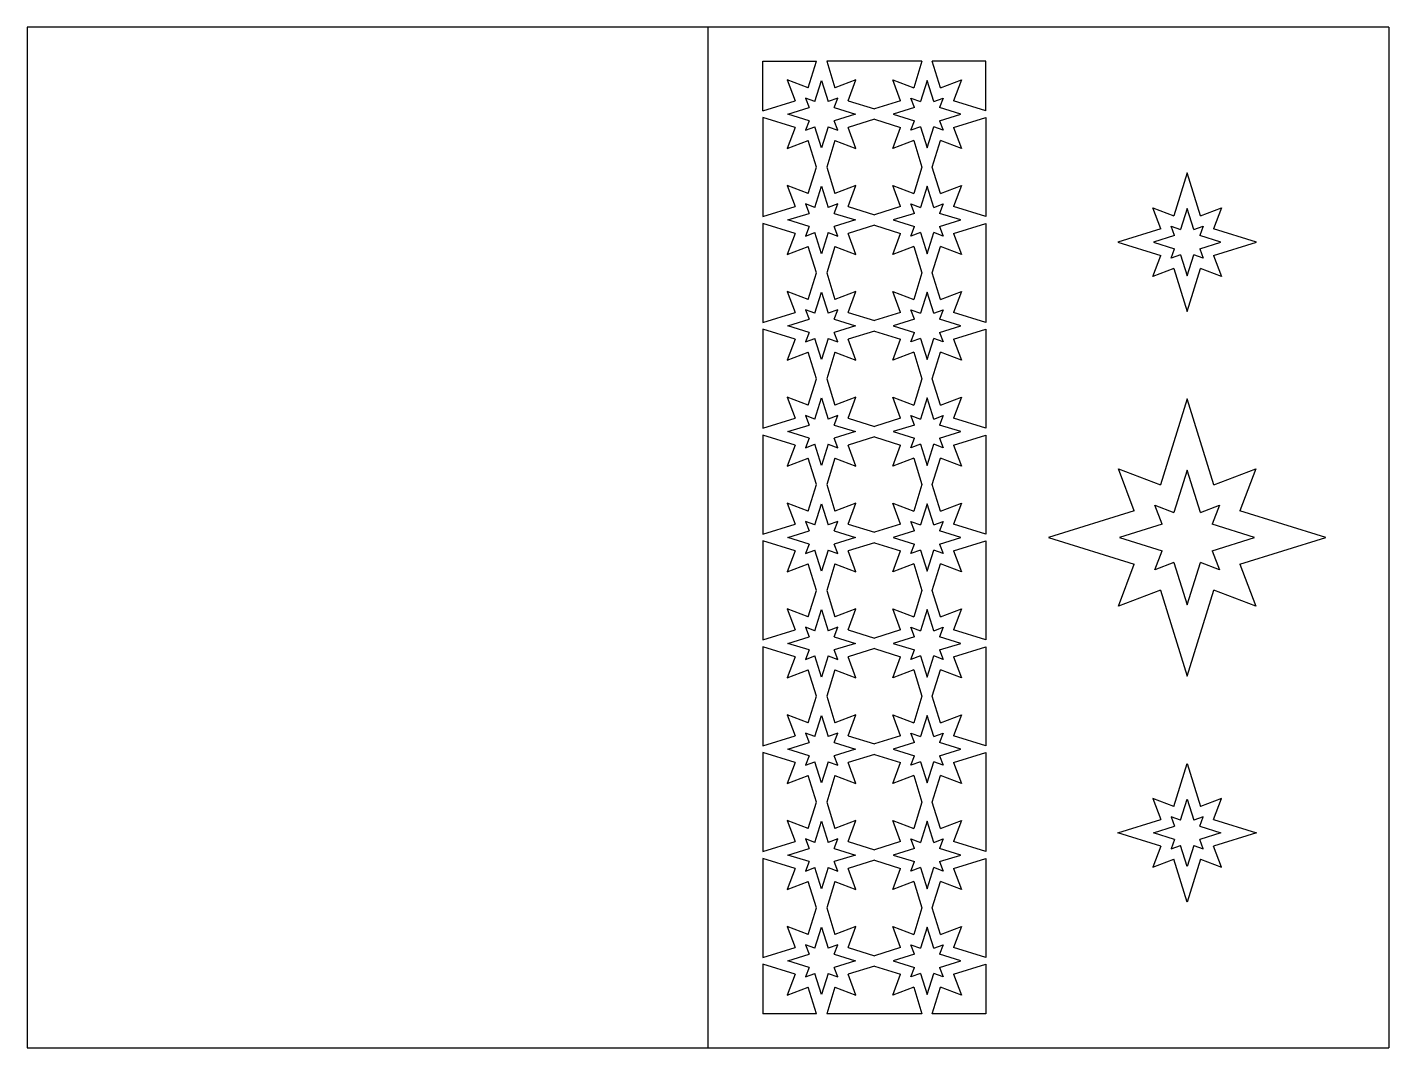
# Model space of a CAD drawing. Extents: x -618 to -172, y 225 to 720.
# Drawn here: x -617.6 to -417.6, y 394.5 to 544.5 of the extents above; entities that cross this region are included whole.
import ezdxf

# ---------------------------------------------------------------- set-up
doc = ezdxf.new("R2010")
doc.units = 0
doc.layers.get('0').update_dxf_attribs({"linetype": 'CONTINUOUS'})

msp = doc.modelspace()

# ---------------------------------------------------------------- linework, layer by layer
for p, q in [((-417.641776, 544.518995), (-617.641776, 544.518995)), ((-617.641776, 544.518995), (-617.641776, 394.518995)), ((-517.641776, 394.518995), (-517.641776, 544.518995)), ((-417.641776, 544.518995), (-417.641776, 394.518995)), ((-509.565471, 532.233016), (-509.565471, 539.518993)), ((-509.565471, 539.518993), (-501.705249, 539.518993)), ((-502.91871, 535.621798), (-501.70525, 539.518993)), ((-500.202355, 539.518993), (-498.988895, 535.621798)), ((-486.212463, 539.518993), (-500.202355, 539.518993)), ((-486.212463, 539.518993), (-487.425924, 535.621798)), ((-483.496109, 535.621798), (-484.709569, 539.518993)), ((-476.849345, 539.518993), (-484.709568, 539.518993)), ((-476.849345, 532.233016), (-476.849345, 539.518993)), ((-502.91871, 535.621798), (-506.002671, 536.790083)), ((-506.002671, 536.790083), (-504.834385, 533.706123)), ((-501.924682, 533.581801), (-500.953803, 536.699914)), ((-500.953803, 536.699914), (-499.982923, 533.581801)), ((-495.904938, 536.790081), (-498.988898, 535.621794)), ((-497.073221, 533.70612), (-495.904938, 536.790081)), ((-490.509884, 536.790083), (-487.425924, 535.621798)), ((-489.341599, 533.706123), (-490.509884, 536.790083)), ((-485.461016, 536.699914), (-486.431896, 533.581801)), ((-484.490137, 533.581801), (-485.461016, 536.699914)), ((-483.496109, 535.621798), (-480.412148, 536.790083)), ((-480.412148, 536.790083), (-481.580434, 533.706123)), ((-503.324783, 534.112196), (-502.794388, 532.712095)), ((-501.924682, 533.581801), (-503.324783, 534.112196)), ((-498.582822, 534.112196), (-499.982923, 533.581801)), ((-499.113217, 532.712095), (-498.582822, 534.112196)), ((-487.301602, 532.712095), (-487.831997, 534.112196)), ((-487.831997, 534.112196), (-486.431896, 533.581801)), ((-484.490137, 533.581801), (-483.090036, 534.112196)), ((-483.090036, 534.112196), (-483.620431, 532.712095)), ((-509.565471, 532.233016), (-504.834385, 533.706123)), ((-505.912502, 531.741215), (-502.794388, 532.712095)), ((-499.113217, 532.712095), (-495.995103, 531.741215)), ((-497.07322, 533.706123), (-493.207409, 532.502434)), ((-489.341599, 533.706123), (-493.207409, 532.502435)), ((-487.301602, 532.712095), (-490.419716, 531.741215)), ((-480.502317, 531.741215), (-483.620431, 532.712095)), ((-476.849348, 532.233016), (-481.580434, 533.706123)), ((-504.834385, 529.776308), (-509.565471, 531.249415)), ((-509.565471, 531.249415), (-509.565471, 516.677461)), ((-502.794388, 530.770336), (-505.912502, 531.741215)), ((-502.794388, 530.770336), (-503.324783, 529.370235)), ((-495.995103, 531.741215), (-499.113217, 530.770336)), ((-498.582822, 529.370235), (-499.113217, 530.770336)), ((-493.207409, 530.979996), (-497.07322, 529.776308)), ((-493.207409, 530.979996), (-489.341598, 529.776308)), ((-490.419715, 531.741215), (-487.301601, 530.770336)), ((-487.831996, 529.370235), (-487.301601, 530.770336)), ((-483.62043, 530.770336), (-480.502316, 531.741215)), ((-483.62043, 530.770336), (-483.090035, 529.370235)), ((-481.580433, 529.776308), (-476.849347, 531.249415)), ((-476.849346, 531.249415), (-476.849346, 516.677461)), ((-504.834385, 529.776308), (-506.00267, 526.692347)), ((-503.324783, 529.370235), (-501.924682, 529.90063)), ((-500.953802, 526.782516), (-501.924682, 529.90063)), ((-499.982923, 529.90063), (-500.953802, 526.782516)), ((-499.982923, 529.90063), (-498.582822, 529.370235)), ((-495.904934, 526.692347), (-497.07322, 529.776308)), ((-490.509884, 526.692347), (-489.341598, 529.776308)), ((-486.431895, 529.90063), (-487.831996, 529.370235)), ((-486.431895, 529.90063), (-485.461016, 526.782516)), ((-485.461016, 526.782516), (-484.490136, 529.90063)), ((-483.090035, 529.370235), (-484.490136, 529.90063)), ((-481.580433, 529.776308), (-480.412148, 526.692347)), ((-506.00267, 526.692347), (-502.91871, 527.860633)), ((-501.705249, 523.963438), (-502.91871, 527.860633)), ((-498.988895, 527.860633), (-500.202355, 523.963438)), ((-498.988895, 527.860633), (-495.904934, 526.692347)), ((-487.425923, 527.860633), (-490.509884, 526.692347)), ((-487.425923, 527.860633), (-486.212463, 523.963438)), ((-484.709568, 523.963438), (-483.496108, 527.860633)), ((-480.412148, 526.692347), (-483.496108, 527.860633)), ((-502.91871, 520.066243), (-501.705249, 523.963438)), ((-500.202355, 523.963438), (-498.988895, 520.066243)), ((-486.212463, 523.963438), (-487.425923, 520.066243)), ((-483.496108, 520.066243), (-484.709568, 523.963438)), ((-447.259468, 523.115132), (-449.224375, 516.804561)), ((-445.29456, 516.804561), (-447.259468, 523.115132)), ((-506.00267, 521.234528), (-504.834385, 518.150567)), ((-502.91871, 520.066243), (-506.00267, 521.234528)), ((-501.924682, 518.026245), (-500.953802, 521.144359)), ((-500.953802, 521.144359), (-499.982923, 518.026245)), ((-495.904937, 521.234526), (-498.988897, 520.066238)), ((-497.07322, 518.150565), (-495.904937, 521.234526)), ((-490.509884, 521.234528), (-487.425923, 520.066243)), ((-489.341598, 518.150567), (-490.509884, 521.234528)), ((-485.461016, 521.144359), (-486.431895, 518.026245)), ((-484.490136, 518.026245), (-485.461016, 521.144359)), ((-483.496108, 520.066243), (-480.412148, 521.234528)), ((-480.412148, 521.234528), (-481.580433, 518.150567)), ((-509.565471, 516.677461), (-504.834385, 518.150567)), ((-501.924682, 518.026245), (-503.324783, 518.55664)), ((-503.324783, 518.55664), (-502.794388, 517.15654)), ((-498.582822, 518.55664), (-499.982923, 518.026245)), ((-499.113217, 517.15654), (-498.582822, 518.55664)), ((-497.07322, 518.150567), (-493.207408, 516.946879)), ((-489.341598, 518.150567), (-493.207408, 516.946879)), ((-487.831996, 518.55664), (-486.431895, 518.026245)), ((-487.301601, 517.15654), (-487.831996, 518.55664)), ((-484.490136, 518.026245), (-483.090035, 518.55664)), ((-483.090035, 518.55664), (-483.62043, 517.15654)), ((-476.849347, 516.677461), (-481.580433, 518.150567)), ((-505.912502, 516.18566), (-502.794388, 517.15654)), ((-502.794388, 515.21478), (-505.912502, 516.18566)), ((-499.113217, 517.15654), (-495.995103, 516.18566)), ((-495.995103, 516.18566), (-499.113217, 515.21478)), ((-487.301601, 517.15654), (-490.419715, 516.18566)), ((-490.419715, 516.18566), (-487.301601, 515.21478)), ((-480.502316, 516.18566), (-483.62043, 517.15654)), ((-483.62043, 515.21478), (-480.502316, 516.18566)), ((-452.308336, 517.972846), (-449.224375, 516.804561)), ((-451.14005, 514.888886), (-452.308336, 517.972846)), ((-447.259468, 517.882677), (-448.230347, 514.764564)), ((-446.288588, 514.764564), (-447.259468, 517.882677)), ((-445.29456, 516.804561), (-442.2106, 517.972846)), ((-442.2106, 517.972846), (-443.378885, 514.888886)), ((-509.565471, 515.693859), (-509.565471, 501.121905)), ((-504.834385, 514.220753), (-509.565471, 515.693859)), ((-504.834385, 514.220753), (-506.00267, 511.136792)), ((-502.794388, 515.21478), (-503.324783, 513.81468)), ((-503.324783, 513.81468), (-501.924682, 514.345075)), ((-500.953802, 511.226961), (-501.924682, 514.345075)), ((-499.982923, 514.345075), (-500.953802, 511.226961)), ((-499.982923, 514.345075), (-498.582822, 513.81468)), ((-498.582822, 513.81468), (-499.113217, 515.21478)), ((-493.207409, 515.424441), (-497.07322, 514.220753)), ((-495.904934, 511.136792), (-497.07322, 514.220753)), ((-493.207409, 515.424441), (-489.341598, 514.220753)), ((-490.509884, 511.136792), (-489.341598, 514.220753)), ((-487.831996, 513.81468), (-487.301601, 515.21478)), ((-486.431895, 514.345075), (-487.831996, 513.81468)), ((-486.431895, 514.345075), (-485.461016, 511.226961)), ((-485.461016, 511.226961), (-484.490136, 514.345075)), ((-483.090035, 513.81468), (-484.490136, 514.345075)), ((-483.62043, 515.21478), (-483.090035, 513.81468)), ((-481.580433, 514.220753), (-476.849347, 515.693859)), ((-481.580433, 514.220753), (-480.412148, 511.136792)), ((-476.849347, 515.693859), (-476.849347, 501.121905)), ((-451.14005, 514.888886), (-457.450622, 512.923978)), ((-449.630448, 515.294959), (-448.230347, 514.764564)), ((-449.100053, 513.894858), (-449.630448, 515.294959)), ((-446.288588, 514.764564), (-444.888487, 515.294959)), ((-444.888487, 515.294959), (-445.418882, 513.894858)), ((-437.068314, 512.923978), (-443.378885, 514.888886)), ((-506.00267, 511.136792), (-502.91871, 512.305077)), ((-501.705249, 508.407882), (-502.91871, 512.305077)), ((-498.988895, 512.305077), (-500.202355, 508.407882)), ((-498.988895, 512.305077), (-495.904934, 511.136792)), ((-487.425923, 512.305077), (-490.509884, 511.136792)), ((-487.425923, 512.305077), (-486.212463, 508.407882)), ((-484.709568, 508.407882), (-483.496108, 512.305077)), ((-480.412148, 511.136792), (-483.496108, 512.305077)), ((-457.450622, 512.923978), (-451.14005, 510.959071)), ((-449.100053, 513.894858), (-452.218167, 512.923978)), ((-452.218167, 512.923978), (-449.100053, 511.953099)), ((-442.300769, 512.923978), (-445.418882, 513.894858)), ((-445.418882, 511.953099), (-442.300769, 512.923978)), ((-443.378885, 510.959071), (-437.068314, 512.923978)), ((-452.308336, 507.87511), (-451.14005, 510.959071)), ((-449.630448, 510.552998), (-449.100053, 511.953099)), ((-448.230347, 511.083393), (-449.630448, 510.552998)), ((-448.230347, 511.083393), (-447.259468, 507.965279)), ((-447.259468, 507.965279), (-446.288588, 511.083393)), ((-444.888487, 510.552998), (-446.288588, 511.083393)), ((-445.418882, 511.953099), (-444.888487, 510.552998)), ((-443.378885, 510.959071), (-442.2106, 507.87511)), ((-502.91871, 504.510687), (-501.705249, 508.407882)), ((-500.202355, 508.407882), (-498.988895, 504.510687)), ((-486.212463, 508.407882), (-487.425923, 504.510687)), ((-483.496108, 504.510687), (-484.709568, 508.407882)), ((-449.224375, 509.043396), (-452.308336, 507.87511)), ((-449.224375, 509.043396), (-447.259468, 502.732824)), ((-447.259468, 502.732824), (-445.29456, 509.043396)), ((-442.2106, 507.87511), (-445.29456, 509.043396)), ((-502.91871, 504.510687), (-506.00267, 505.678973)), ((-506.00267, 505.678973), (-504.834385, 502.595012)), ((-501.924682, 502.47069), (-500.953802, 505.588804)), ((-500.953802, 505.588804), (-499.982923, 502.47069)), ((-495.904937, 505.678971), (-498.988897, 504.510683)), ((-497.07322, 502.595009), (-495.904937, 505.678971)), ((-490.509884, 505.678973), (-487.425923, 504.510687)), ((-489.341598, 502.595012), (-490.509884, 505.678973)), ((-485.461016, 505.588804), (-486.431895, 502.47069)), ((-484.490136, 502.47069), (-485.461016, 505.588804)), ((-483.496108, 504.510687), (-480.412148, 505.678973)), ((-480.412148, 505.678973), (-481.580433, 502.595012)), ((-509.565471, 501.121905), (-504.834385, 502.595012)), ((-503.324783, 503.001085), (-502.794388, 501.600984)), ((-501.924682, 502.47069), (-503.324783, 503.001085)), ((-498.582822, 503.001085), (-499.982923, 502.47069)), ((-499.113217, 501.600984), (-498.582822, 503.001085)), ((-497.07322, 502.595012), (-493.207408, 501.391324)), ((-489.341598, 502.595012), (-493.207408, 501.391324)), ((-487.301601, 501.600984), (-487.831996, 503.001085)), ((-487.831996, 503.001085), (-486.431895, 502.47069)), ((-484.490136, 502.47069), (-483.090035, 503.001085)), ((-483.090035, 503.001085), (-483.62043, 501.600984)), ((-476.849347, 501.121905), (-481.580433, 502.595012)), ((-509.565471, 500.138305), (-509.56547, 485.56635)), ((-504.834384, 498.665197), (-509.565471, 500.138304)), ((-505.912502, 500.630105), (-502.794388, 501.600984)), ((-502.794387, 499.659225), (-505.912501, 500.630105)), ((-499.113217, 501.600984), (-495.995103, 500.630105)), ((-495.995102, 500.630105), (-499.113216, 499.659225)), ((-487.301601, 501.600984), (-490.419715, 500.630105)), ((-490.419714, 500.630105), (-487.301601, 499.659225)), ((-480.502316, 500.630105), (-483.62043, 501.600984)), ((-483.62043, 499.659225), (-480.502316, 500.630105)), ((-481.580432, 498.665197), (-476.849346, 500.138304)), ((-476.849345, 500.138305), (-476.849345, 485.56635)), ((-504.834384, 498.665197), (-506.00267, 495.581237)), ((-502.794387, 499.659225), (-503.324782, 498.259124)), ((-503.324782, 498.259124), (-501.924681, 498.789519)), ((-500.953802, 495.671406), (-501.924681, 498.789519)), ((-499.982922, 498.789519), (-500.953802, 495.671406)), ((-499.982922, 498.789519), (-498.582821, 498.259124)), ((-498.582821, 498.259124), (-499.113216, 499.659225)), ((-493.207408, 499.868886), (-497.073219, 498.665197)), ((-495.904934, 495.581237), (-497.073219, 498.665197)), ((-493.207408, 499.868886), (-489.341598, 498.665197)), ((-490.509883, 495.581237), (-489.341598, 498.665197)), ((-487.831996, 498.259124), (-487.301601, 499.659225)), ((-486.431895, 498.789519), (-487.831996, 498.259124)), ((-486.431895, 498.789519), (-485.461015, 495.671406)), ((-485.461015, 495.671406), (-484.490135, 498.789519)), ((-483.090035, 498.259124), (-484.490135, 498.789519)), ((-483.62043, 499.659225), (-483.090035, 498.259124)), ((-481.580432, 498.665197), (-480.412147, 495.581237)), ((-506.00267, 495.581237), (-502.918709, 496.749522)), ((-501.705249, 492.852327), (-502.918709, 496.749522)), ((-498.988894, 496.749522), (-500.202354, 492.852327)), ((-498.988894, 496.749522), (-495.904934, 495.581237)), ((-487.425923, 496.749522), (-490.509883, 495.581237)), ((-487.425923, 496.749522), (-486.212462, 492.852327)), ((-484.709568, 492.852327), (-483.496108, 496.749522)), ((-480.412147, 495.581237), (-483.496108, 496.749522)), ((-502.918709, 488.955132), (-501.705249, 492.852327)), ((-500.202354, 492.852327), (-498.988894, 488.955132)), ((-486.212462, 492.852327), (-487.425923, 488.955132)), ((-483.496108, 488.955132), (-484.709568, 492.852327)), ((-502.918709, 488.955132), (-506.00267, 490.123418)), ((-506.00267, 490.123418), (-504.834384, 487.039457)), ((-501.924681, 486.915135), (-500.953802, 490.033249)), ((-500.953802, 490.033249), (-499.982922, 486.915135)), ((-495.904937, 490.123416), (-498.988896, 488.955128)), ((-497.07322, 487.039454), (-495.904937, 490.123416)), ((-490.509883, 490.123418), (-487.425923, 488.955132)), ((-489.341598, 487.039457), (-490.509883, 490.123418)), ((-485.461015, 490.033249), (-486.431895, 486.915135)), ((-484.490135, 486.915135), (-485.461015, 490.033249)), ((-483.496108, 488.955132), (-480.412147, 490.123418)), ((-480.412147, 490.123418), (-481.580432, 487.039457)), ((-447.259468, 489.901303), (-451.189283, 477.28016)), ((-443.329653, 477.28016), (-447.259468, 489.901303)), ((-509.56547, 485.56635), (-504.834384, 487.039457)), ((-505.912501, 485.07455), (-502.794387, 486.045429)), ((-503.324782, 487.44553), (-502.794387, 486.045429)), ((-501.924681, 486.915135), (-503.324782, 487.44553)), ((-498.582821, 487.44553), (-499.982922, 486.915135)), ((-499.113216, 486.045429), (-498.582821, 487.44553)), ((-499.113216, 486.045429), (-495.995102, 485.07455)), ((-497.073219, 487.039457), (-493.207408, 485.835769)), ((-489.341598, 487.039457), (-493.207408, 485.835769)), ((-487.301601, 486.045429), (-490.419714, 485.07455)), ((-487.831996, 487.44553), (-486.431895, 486.915135)), ((-487.301601, 486.045429), (-487.831996, 487.44553)), ((-484.490135, 486.915135), (-483.090035, 487.44553)), ((-483.090035, 487.44553), (-483.62043, 486.045429)), ((-480.502316, 485.07455), (-483.62043, 486.045429)), ((-476.849347, 485.56635), (-481.580432, 487.039457)), ((-504.834384, 483.109642), (-509.565471, 484.582749)), ((-509.565471, 484.582749), (-509.56547, 470.010795)), ((-502.794387, 484.10367), (-505.912501, 485.07455)), ((-502.794387, 484.10367), (-503.324782, 482.703569)), ((-495.995102, 485.07455), (-499.113216, 484.10367)), ((-498.582821, 482.703569), (-499.113216, 484.10367)), ((-493.207408, 484.31333), (-497.073219, 483.109642)), ((-493.207408, 484.31333), (-489.341598, 483.109642)), ((-490.419714, 485.07455), (-487.301601, 484.10367)), ((-487.831996, 482.703569), (-487.301601, 484.10367)), ((-483.62043, 484.10367), (-480.502316, 485.07455)), ((-483.62043, 484.10367), (-483.090035, 482.703569)), ((-481.580432, 483.109642), (-476.849346, 484.582749)), ((-476.849346, 484.582749), (-476.849347, 470.010795)), ((-504.834384, 483.109642), (-506.00267, 480.025682)), ((-503.324782, 482.703569), (-501.924681, 483.233964)), ((-500.953802, 480.11585), (-501.924681, 483.233964)), ((-499.982922, 483.233964), (-500.953802, 480.11585)), ((-499.982922, 483.233964), (-498.582821, 482.703569)), ((-495.904934, 480.025682), (-497.073219, 483.109642)), ((-490.509883, 480.025682), (-489.341598, 483.109642)), ((-486.431895, 483.233964), (-487.831996, 482.703569)), ((-486.431895, 483.233964), (-485.461015, 480.11585)), ((-485.461015, 480.11585), (-484.490135, 483.233964)), ((-483.090035, 482.703569), (-484.490135, 483.233964)), ((-481.580432, 483.109642), (-480.412147, 480.025682)), ((-506.00267, 480.025682), (-502.918709, 481.193967)), ((-501.705249, 477.296772), (-502.918709, 481.193967)), ((-498.988894, 481.193967), (-500.202354, 477.296772)), ((-498.988894, 481.193967), (-495.904934, 480.025682)), ((-487.425923, 481.193967), (-490.509883, 480.025682)), ((-487.425923, 481.193967), (-486.212462, 477.296772)), ((-484.709568, 477.296772), (-483.496108, 481.193967)), ((-480.412147, 480.025682), (-483.496108, 481.193967)), ((-457.357204, 479.61673), (-451.189283, 477.28016)), ((-455.020633, 473.448809), (-457.357204, 479.61673)), ((-447.259468, 479.436393), (-449.201227, 473.200165)), ((-445.317709, 473.200165), (-447.259468, 479.436393)), ((-443.329653, 477.28016), (-437.161732, 479.61673)), ((-437.161732, 479.61673), (-439.498303, 473.448809)), ((-502.918709, 473.399577), (-501.705249, 477.296772)), ((-500.202354, 477.296772), (-498.988894, 473.399577)), ((-486.212462, 477.296772), (-487.425923, 473.399577)), ((-483.496108, 473.399577), (-484.709568, 477.296772)), ((-506.00267, 474.567862), (-504.834384, 471.483902)), ((-502.918709, 473.399577), (-506.00267, 474.567862)), ((-501.924681, 471.35958), (-500.953802, 474.477694)), ((-500.953802, 474.477694), (-499.982922, 471.35958)), ((-495.904937, 474.56786), (-498.988896, 473.399573)), ((-497.07322, 471.483899), (-495.904937, 474.56786)), ((-489.341598, 471.483902), (-490.509883, 474.567862)), ((-490.509883, 474.567862), (-487.425923, 473.399577)), ((-485.461015, 474.477694), (-486.431895, 471.35958)), ((-484.490135, 471.35958), (-485.461015, 474.477694)), ((-483.496108, 473.399577), (-480.412147, 474.567862)), ((-480.412147, 474.567862), (-481.580432, 471.483902)), ((-450.940639, 471.460754), (-452.001429, 474.260955)), ((-452.001429, 474.260955), (-449.201227, 473.200165)), ((-445.317709, 473.200165), (-442.517507, 474.260955)), ((-442.517507, 474.260955), (-443.578297, 471.460754)), ((-455.020633, 473.448809), (-467.641776, 469.518995)), ((-426.877159, 469.518995), (-439.498303, 473.448809)), ((-509.56547, 470.010795), (-504.834384, 471.483902)), ((-505.912501, 469.518994), (-502.794387, 470.489874)), ((-503.324782, 471.889975), (-502.794387, 470.489874)), ((-501.924681, 471.35958), (-503.324782, 471.889975)), ((-498.582821, 471.889975), (-499.982922, 471.35958)), ((-499.113216, 470.489874), (-498.582821, 471.889975)), ((-499.113216, 470.489874), (-495.995102, 469.518994)), ((-497.073219, 471.483902), (-493.207408, 470.280213)), ((-489.341598, 471.483902), (-493.207408, 470.280214)), ((-487.301601, 470.489874), (-490.419714, 469.518994)), ((-487.831996, 471.889975), (-486.431895, 471.35958)), ((-487.301601, 470.489874), (-487.831996, 471.889975)), ((-484.490135, 471.35958), (-483.090035, 471.889975)), ((-483.090035, 471.889975), (-483.62043, 470.489874)), ((-480.502316, 469.518994), (-483.62043, 470.489874)), ((-476.849347, 470.010795), (-481.580432, 471.483902)), ((-450.940639, 471.460754), (-457.176867, 469.518995)), ((-437.342069, 469.518995), (-443.578297, 471.460754)), ((-509.56547, 469.027194), (-509.56547, 454.45524)), ((-504.834384, 467.554087), (-509.56547, 469.027194)), ((-502.794387, 468.548115), (-505.9125, 469.518995)), ((-502.794387, 468.548115), (-503.324782, 467.148014)), ((-495.995102, 469.518995), (-499.113216, 468.548115)), ((-498.582821, 467.148014), (-499.113216, 468.548115)), ((-493.207408, 468.757775), (-497.073219, 467.554087)), ((-493.207408, 468.757775), (-489.341597, 467.554087)), ((-490.419714, 469.518995), (-487.3016, 468.548115)), ((-487.831995, 467.148014), (-487.3016, 468.548115)), ((-483.620429, 468.548115), (-480.502315, 469.518995)), ((-483.620429, 468.548115), (-483.090034, 467.148014)), ((-481.580432, 467.554087), (-476.849346, 469.027194)), ((-476.849344, 469.027194), (-476.849345, 454.45524)), ((-467.641776, 469.518995), (-455.020633, 465.58918)), ((-457.176867, 469.518995), (-450.940639, 467.577235)), ((-443.578297, 467.577235), (-437.342069, 469.518995)), ((-439.498303, 465.58918), (-426.877159, 469.518995)), ((-504.834384, 467.554087), (-506.002669, 464.470127)), ((-503.324782, 467.148014), (-501.924681, 467.678409)), ((-500.953801, 464.560295), (-501.924681, 467.678409)), ((-499.982922, 467.678409), (-500.953801, 464.560295)), ((-499.982922, 467.678409), (-498.582821, 467.148014)), ((-495.904933, 464.470127), (-497.073219, 467.554087)), ((-490.509882, 464.470127), (-489.341597, 467.554087)), ((-486.431894, 467.678409), (-487.831995, 467.148014)), ((-486.431894, 467.678409), (-485.461015, 464.560295)), ((-485.461015, 464.560295), (-484.490135, 467.678409)), ((-483.090034, 467.148014), (-484.490135, 467.678409)), ((-481.580432, 467.554087), (-480.412147, 464.470127)), ((-452.001429, 464.777034), (-450.940639, 467.577235)), ((-443.578297, 467.577235), (-442.517507, 464.777034)), ((-506.002669, 464.470127), (-502.918709, 465.638412)), ((-501.705248, 461.741217), (-502.918709, 465.638412)), ((-498.988894, 465.638412), (-500.202354, 461.741217)), ((-498.988894, 465.638412), (-495.904933, 464.470127)), ((-487.425922, 465.638412), (-490.509882, 464.470127)), ((-487.425922, 465.638412), (-486.212462, 461.741217)), ((-484.709567, 461.741217), (-483.496107, 465.638412)), ((-480.412147, 464.470127), (-483.496107, 465.638412)), ((-457.357204, 459.421259), (-455.020633, 465.58918)), ((-449.201227, 465.837824), (-452.001429, 464.777034)), ((-449.201227, 465.837824), (-447.259468, 459.601596)), ((-447.259468, 459.601596), (-445.317709, 465.837824)), ((-442.517507, 464.777034), (-445.317709, 465.837824)), ((-439.498303, 465.58918), (-437.161732, 459.421259)), ((-502.918709, 457.844022), (-501.705248, 461.741217)), ((-500.202354, 461.741217), (-498.988894, 457.844022)), ((-486.212462, 461.741217), (-487.425922, 457.844022)), ((-483.496107, 457.844022), (-484.709567, 461.741217)), ((-451.189283, 461.757829), (-457.357204, 459.421259)), ((-451.189283, 461.757829), (-447.259468, 449.136686)), ((-447.259468, 449.136686), (-443.329653, 461.757829)), ((-437.161732, 459.421259), (-443.329653, 461.757829)), ((-502.918709, 457.844022), (-506.002669, 459.012307)), ((-506.002669, 459.012307), (-504.834384, 455.928347)), ((-501.924681, 455.804025), (-500.953801, 458.922139)), ((-500.953801, 458.922139), (-499.982922, 455.804025)), ((-495.904936, 459.012305), (-498.988896, 457.844018)), ((-497.073219, 455.928344), (-495.904936, 459.012305)), ((-490.509882, 459.012307), (-487.425922, 457.844022)), ((-489.341597, 455.928347), (-490.509882, 459.012307)), ((-485.461015, 458.922139), (-486.431894, 455.804025)), ((-484.490135, 455.804025), (-485.461015, 458.922139)), ((-483.496107, 457.844022), (-480.412147, 459.012307)), ((-480.412147, 459.012307), (-481.580432, 455.928347)), ((-503.324782, 456.33442), (-502.794387, 454.934319)), ((-501.924681, 455.804025), (-503.324782, 456.33442)), ((-498.582821, 456.33442), (-499.982922, 455.804025)), ((-499.113216, 454.934319), (-498.582821, 456.33442)), ((-487.3016, 454.934319), (-487.831995, 456.33442)), ((-487.831995, 456.33442), (-486.431894, 455.804025)), ((-484.490135, 455.804025), (-483.090034, 456.33442)), ((-483.090034, 456.33442), (-483.620429, 454.934319)), ((-509.56547, 454.45524), (-504.834384, 455.928347)), ((-505.9125, 453.963439), (-502.794387, 454.934319)), ((-499.113216, 454.934319), (-495.995102, 453.963439)), ((-497.073219, 455.928347), (-493.207407, 454.724658)), ((-489.341597, 455.928347), (-493.207407, 454.724659)), ((-487.3016, 454.934319), (-490.419714, 453.963439)), ((-480.502315, 453.963439), (-483.620429, 454.934319)), ((-476.849346, 454.45524), (-481.580432, 455.928347)), ((-504.834383, 451.998532), (-509.56547, 453.471639)), ((-509.56547, 453.471639), (-509.565469, 438.899685)), ((-502.794386, 452.99256), (-505.9125, 453.963439)), ((-502.794386, 452.99256), (-503.324781, 451.592459)), ((-503.324781, 451.592459), (-501.92468, 452.122854)), ((-500.953801, 449.00474), (-501.92468, 452.122854)), ((-499.982921, 452.122854), (-500.953801, 449.00474)), ((-499.982921, 452.122854), (-498.58282, 451.592459)), ((-495.995101, 453.963439), (-499.113215, 452.99256)), ((-498.58282, 451.592459), (-499.113215, 452.99256)), ((-493.207407, 453.20222), (-497.073218, 451.998532)), ((-493.207407, 453.20222), (-489.341597, 451.998532)), ((-490.419713, 453.963439), (-487.301599, 452.99256)), ((-487.831994, 451.592459), (-487.301599, 452.99256)), ((-486.431894, 452.122854), (-487.831994, 451.592459)), ((-486.431894, 452.122854), (-485.461014, 449.00474)), ((-485.461014, 449.00474), (-484.490134, 452.122854)), ((-483.090034, 451.592459), (-484.490134, 452.122854)), ((-483.620429, 452.99256), (-480.502315, 453.963439)), ((-483.620429, 452.99256), (-483.090034, 451.592459)), ((-481.580431, 451.998532), (-476.849345, 453.471639)), ((-476.849345, 453.471639), (-476.849345, 438.899685)), ((-504.834383, 451.998532), (-506.002669, 448.914571)), ((-506.002669, 448.914571), (-502.918708, 450.082857)), ((-501.705248, 446.185662), (-502.918708, 450.082857)), ((-498.988893, 450.082857), (-500.202353, 446.185662)), ((-498.988893, 450.082857), (-495.904933, 448.914571)), ((-495.904933, 448.914571), (-497.073218, 451.998532)), ((-490.509882, 448.914571), (-489.341597, 451.998532)), ((-487.425921, 450.082857), (-490.509882, 448.914571)), ((-487.425921, 450.082857), (-486.212461, 446.185662)), ((-484.709567, 446.185662), (-483.496107, 450.082857)), ((-480.412146, 448.914571), (-483.496107, 450.082857)), ((-481.580431, 451.998532), (-480.412146, 448.914571)), ((-502.918708, 442.288467), (-501.705248, 446.185662)), ((-500.202353, 446.185662), (-498.988893, 442.288467)), ((-486.212461, 446.185662), (-487.425921, 442.288467)), ((-483.496107, 442.288467), (-484.709567, 446.185662)), ((-502.918708, 442.288467), (-506.002669, 443.456752)), ((-506.002669, 443.456752), (-504.834383, 440.372792)), ((-501.92468, 440.24847), (-500.953801, 443.366583)), ((-500.953801, 443.366583), (-499.982921, 440.24847)), ((-495.904936, 443.45675), (-498.988895, 442.288463)), ((-497.073219, 440.372789), (-495.904936, 443.45675)), ((-490.509882, 443.456752), (-487.425921, 442.288467)), ((-489.341597, 440.372792), (-490.509882, 443.456752)), ((-485.461014, 443.366583), (-486.431894, 440.24847)), ((-484.490134, 440.24847), (-485.461014, 443.366583)), ((-483.496107, 442.288467), (-480.412146, 443.456752)), ((-480.412146, 443.456752), (-481.580431, 440.372792)), ((-509.565469, 438.899685), (-504.834383, 440.372792)), ((-503.324781, 440.778865), (-502.794386, 439.378764)), ((-501.92468, 440.24847), (-503.324781, 440.778865)), ((-498.58282, 440.778865), (-499.982921, 440.24847)), ((-499.113215, 439.378764), (-498.58282, 440.778865)), ((-497.073218, 440.372792), (-493.207407, 439.169103)), ((-489.341597, 440.372792), (-493.207407, 439.169104)), ((-487.831994, 440.778865), (-486.431894, 440.24847)), ((-487.301599, 439.378764), (-487.831994, 440.778865)), ((-484.490134, 440.24847), (-483.090034, 440.778865)), ((-483.090034, 440.778865), (-483.620429, 439.378764)), ((-476.849345, 438.899685), (-481.580431, 440.372792)), ((-505.9125, 438.407884), (-502.794386, 439.378764)), ((-502.794385, 437.437005), (-505.912499, 438.407884)), ((-499.113215, 439.378764), (-495.995101, 438.407884)), ((-495.995101, 438.407884), (-499.113215, 437.437005)), ((-487.301599, 439.378764), (-490.419713, 438.407884)), ((-490.419713, 438.407884), (-487.301599, 437.437005)), ((-480.502315, 438.407884), (-483.620429, 439.378764)), ((-483.620428, 437.437005), (-480.502314, 438.407884)), ((-509.565469, 437.916084), (-509.565469, 423.34413)), ((-504.834383, 436.442977), (-509.565469, 437.916084)), ((-504.834383, 436.442977), (-506.002668, 433.359016)), ((-502.794385, 437.437005), (-503.32478, 436.036904)), ((-503.32478, 436.036904), (-501.92468, 436.567299)), ((-500.9538, 433.449185), (-501.92468, 436.567299)), ((-499.98292, 436.567299), (-500.9538, 433.449185)), ((-499.98292, 436.567299), (-498.58282, 436.036904)), ((-498.58282, 436.036904), (-499.113215, 437.437005)), ((-493.207407, 437.646665), (-497.073217, 436.442977)), ((-495.904932, 433.359016), (-497.073217, 436.442977)), ((-493.207407, 437.646665), (-489.341596, 436.442977)), ((-490.509881, 433.359016), (-489.341596, 436.442977)), ((-487.831994, 436.036904), (-487.301599, 437.437005)), ((-486.431893, 436.567299), (-487.831994, 436.036904)), ((-486.431893, 436.567299), (-485.461013, 433.449185)), ((-485.461013, 433.449185), (-484.490134, 436.567299)), ((-483.090033, 436.036904), (-484.490134, 436.567299)), ((-483.620428, 437.437005), (-483.090033, 436.036904)), ((-481.580431, 436.442977), (-476.849344, 437.916084)), ((-481.580431, 436.442977), (-480.412145, 433.359016)), ((-476.849343, 437.916084), (-476.849344, 423.34413)), ((-449.224375, 429.994593), (-447.259468, 436.305165)), ((-447.259468, 436.305165), (-445.29456, 429.994593)), ((-506.002668, 433.359016), (-502.918707, 434.527302)), ((-501.705247, 430.630107), (-502.918707, 434.527302)), ((-498.988893, 434.527302), (-500.202353, 430.630107)), ((-498.988893, 434.527302), (-495.904932, 433.359016)), ((-487.425921, 434.527302), (-490.509881, 433.359016)), ((-487.425921, 434.527302), (-486.212461, 430.630107)), ((-484.709566, 430.630107), (-483.496106, 434.527302)), ((-480.412145, 433.359016), (-483.496106, 434.527302)), ((-502.918707, 426.732912), (-501.705247, 430.630107)), ((-500.202353, 430.630107), (-498.988893, 426.732912)), ((-486.212461, 430.630107), (-487.425921, 426.732912)), ((-483.496106, 426.732912), (-484.709566, 430.630107)), ((-452.308336, 431.162879), (-451.14005, 428.078918)), ((-449.224375, 429.994593), (-452.308336, 431.162879)), ((-448.230347, 427.954596), (-447.259468, 431.07271)), ((-447.259468, 431.07271), (-446.288588, 427.954596)), ((-442.2106, 431.162879), (-445.29456, 429.994593)), ((-443.378885, 428.078918), (-442.2106, 431.162879)), ((-457.450622, 426.114011), (-451.14005, 428.078918)), ((-448.230347, 427.954596), (-449.630448, 428.484991)), ((-449.630448, 428.484991), (-449.100053, 427.08489)), ((-444.888487, 428.484991), (-446.288588, 427.954596)), ((-445.418882, 427.08489), (-444.888487, 428.484991)), ((-443.378885, 428.078918), (-437.068314, 426.114011)), ((-502.918707, 426.732912), (-506.002668, 427.901197)), ((-506.002668, 427.901197), (-504.834383, 424.817236)), ((-501.92468, 424.692914), (-500.9538, 427.811028)), ((-500.9538, 427.811028), (-499.98292, 424.692914)), ((-495.904935, 427.901195), (-498.988895, 426.732908)), ((-497.073218, 424.817234), (-495.904935, 427.901195)), ((-490.509881, 427.901197), (-487.425921, 426.732912)), ((-489.341596, 424.817236), (-490.509881, 427.901197)), ((-485.461013, 427.811028), (-486.431893, 424.692914)), ((-484.490134, 424.692914), (-485.461013, 427.811028)), ((-483.496106, 426.732912), (-480.412145, 427.901197)), ((-480.412145, 427.901197), (-481.580431, 424.817236)), ((-451.14005, 424.149103), (-457.450622, 426.114011)), ((-452.218167, 426.114011), (-449.100053, 427.08489)), ((-449.100053, 425.143131), (-452.218167, 426.114011)), ((-445.418882, 427.08489), (-442.300769, 426.114011)), ((-442.300769, 426.114011), (-445.418882, 425.143131)), ((-437.068314, 426.114011), (-443.378885, 424.149103)), ((-509.565469, 423.34413), (-504.834383, 424.817236)), ((-503.32478, 425.22331), (-502.794385, 423.823209)), ((-501.92468, 424.692914), (-503.32478, 425.22331)), ((-498.58282, 425.22331), (-499.98292, 424.692914)), ((-499.113215, 423.823209), (-498.58282, 425.22331)), ((-497.073217, 424.817236), (-493.207406, 423.613548)), ((-489.341596, 424.817236), (-493.207406, 423.613549)), ((-487.831994, 425.22331), (-486.431893, 424.692914)), ((-487.301599, 423.823209), (-487.831994, 425.22331)), ((-484.490134, 424.692914), (-483.090033, 425.22331)), ((-483.090033, 425.22331), (-483.620428, 423.823209)), ((-476.849345, 423.34413), (-481.580431, 424.817236)), ((-451.14005, 424.149103), (-452.308336, 421.065143)), ((-449.100053, 425.143131), (-449.630448, 423.74303)), ((-449.630448, 423.74303), (-448.230347, 424.273425)), ((-447.259468, 421.155312), (-448.230347, 424.273425)), ((-446.288588, 424.273425), (-447.259468, 421.155312)), ((-446.288588, 424.273425), (-444.888487, 423.74303)), ((-444.888487, 423.74303), (-445.418882, 425.143131)), ((-442.2106, 421.065143), (-443.378885, 424.149103)), ((-509.565468, 422.360529), (-509.565468, 407.788575)), ((-504.834382, 420.887422), (-509.565468, 422.360529)), ((-505.912499, 422.852329), (-502.794385, 423.823209)), ((-502.794385, 421.88145), (-505.912499, 422.852329)), ((-499.113215, 423.823209), (-495.995101, 422.852329)), ((-495.9951, 422.852329), (-499.113214, 421.88145)), ((-493.207406, 422.09111), (-497.073217, 420.887422)), ((-493.207406, 422.09111), (-489.341595, 420.887422)), ((-487.301599, 423.823209), (-490.419713, 422.852329)), ((-490.419712, 422.852329), (-487.301598, 421.88145)), ((-480.502314, 422.852329), (-483.620428, 423.823209)), ((-483.620427, 421.88145), (-480.502314, 422.852329)), ((-481.58043, 420.887422), (-476.849344, 422.360529)), ((-476.849344, 422.360529), (-476.849344, 407.788575)), ((-452.308336, 421.065143), (-449.224375, 422.233428)), ((-447.259468, 415.922857), (-449.224375, 422.233428)), ((-445.29456, 422.233428), (-447.259468, 415.922857)), ((-445.29456, 422.233428), (-442.2106, 421.065143)), ((-504.834382, 420.887422), (-506.002667, 417.803461)), ((-502.794385, 421.88145), (-503.32478, 420.481349)), ((-503.32478, 420.481349), (-501.924679, 421.011744)), ((-500.953799, 417.89363), (-501.924679, 421.011744)), ((-499.98292, 421.011744), (-500.953799, 417.89363)), ((-499.98292, 421.011744), (-498.582819, 420.481349)), ((-498.582819, 420.481349), (-499.113214, 421.88145)), ((-495.904932, 417.803461), (-497.073217, 420.887422)), ((-490.509881, 417.803461), (-489.341595, 420.887422)), ((-487.831993, 420.481349), (-487.301598, 421.88145)), ((-486.431892, 421.011744), (-487.831993, 420.481349)), ((-486.431892, 421.011744), (-485.461013, 417.89363)), ((-485.461013, 417.89363), (-484.490133, 421.011744)), ((-483.090032, 420.481349), (-484.490133, 421.011744)), ((-483.620427, 421.88145), (-483.090032, 420.481349)), ((-481.58043, 420.887422), (-480.412145, 417.803461)), ((-506.002667, 417.803461), (-502.918707, 418.971747)), ((-501.705247, 415.074552), (-502.918707, 418.971747)), ((-498.988892, 418.971747), (-500.202352, 415.074552)), ((-498.988892, 418.971747), (-495.904932, 417.803461)), ((-487.42592, 418.971747), (-490.509881, 417.803461)), ((-487.42592, 418.971747), (-486.21246, 415.074552)), ((-484.709566, 415.074552), (-483.496105, 418.971747)), ((-480.412145, 417.803461), (-483.496105, 418.971747)), ((-502.918707, 411.177357), (-501.705247, 415.074552)), ((-500.202352, 415.074552), (-498.988892, 411.177357)), ((-486.21246, 415.074552), (-487.42592, 411.177357)), ((-483.496105, 411.177357), (-484.709566, 415.074552)), ((-502.918707, 411.177357), (-506.002667, 412.345642)), ((-506.002667, 412.345642), (-504.834382, 409.261681)), ((-501.924679, 409.137359), (-500.953799, 412.255473)), ((-500.953799, 412.255473), (-499.98292, 409.137359)), ((-495.904935, 412.34564), (-498.988894, 411.177352)), ((-497.073218, 409.261679), (-495.904935, 412.34564)), ((-490.509881, 412.345642), (-487.42592, 411.177357)), ((-489.341595, 409.261681), (-490.509881, 412.345642)), ((-485.461013, 412.255473), (-486.431892, 409.137359)), ((-484.490133, 409.137359), (-485.461013, 412.255473)), ((-483.496105, 411.177357), (-480.412145, 412.345642)), ((-480.412145, 412.345642), (-481.58043, 409.261681)), ((-509.565468, 407.788575), (-504.834382, 409.261681)), ((-505.912499, 407.296774), (-502.794385, 408.267654)), ((-503.32478, 409.667754), (-502.794385, 408.267654)), ((-501.924679, 409.137359), (-503.32478, 409.667754)), ((-498.582819, 409.667754), (-499.98292, 409.137359)), ((-499.113214, 408.267654), (-498.582819, 409.667754)), ((-499.113214, 408.267654), (-495.9951, 407.296774)), ((-497.073217, 409.261681), (-493.207406, 408.057993)), ((-489.341595, 409.261681), (-493.207406, 408.057993)), ((-487.301598, 408.267654), (-490.419712, 407.296774)), ((-487.301598, 408.267654), (-487.831993, 409.667754)), ((-487.831993, 409.667754), (-486.431892, 409.137359)), ((-484.490133, 409.137359), (-483.090032, 409.667754)), ((-483.090032, 409.667754), (-483.620427, 408.267654)), ((-480.502314, 407.296774), (-483.620427, 408.267654)), ((-476.849344, 407.788575), (-481.58043, 409.261681)), ((-504.834382, 405.331867), (-509.565468, 406.804974)), ((-509.565468, 406.804974), (-509.565468, 399.518996)), ((-502.794384, 406.325895), (-505.912498, 407.296774)), ((-502.794384, 406.325895), (-503.324779, 404.925794)), ((-495.9951, 407.296774), (-499.113214, 406.325895)), ((-498.582818, 404.925794), (-499.113214, 406.325895)), ((-493.207406, 406.535555), (-497.073216, 405.331867)), ((-493.207406, 406.535555), (-489.341595, 405.331867)), ((-490.419712, 407.296774), (-487.301598, 406.325895)), ((-487.831993, 404.925794), (-487.301598, 406.325895)), ((-483.620427, 406.325895), (-480.502313, 407.296774)), ((-483.620427, 406.325895), (-483.090032, 404.925794)), ((-481.58043, 405.331867), (-476.849343, 406.804974)), ((-476.849343, 406.804974), (-476.849343, 399.518996)), ((-504.834382, 405.331867), (-506.002667, 402.247906)), ((-503.324779, 404.925794), (-501.924679, 405.456189)), ((-500.953799, 402.338075), (-501.924679, 405.456189)), ((-499.982919, 405.456189), (-500.953799, 402.338075)), ((-499.982919, 405.456189), (-498.582818, 404.925794)), ((-495.904931, 402.247906), (-497.073216, 405.331867)), ((-490.50988, 402.247906), (-489.341595, 405.331867)), ((-486.431892, 405.456189), (-487.831993, 404.925794)), ((-486.431892, 405.456189), (-485.461012, 402.338075)), ((-485.461012, 402.338075), (-484.490133, 405.456189)), ((-483.090032, 404.925794), (-484.490133, 405.456189)), ((-481.58043, 405.331867), (-480.412144, 402.247906)), ((-506.002667, 402.247906), (-502.918706, 403.416192)), ((-501.705246, 399.518996), (-502.918706, 403.416192)), ((-498.988891, 403.416192), (-500.202352, 399.518996)), ((-498.988891, 403.416192), (-495.904931, 402.247906)), ((-487.42592, 403.416192), (-490.50988, 402.247906)), ((-487.42592, 403.416192), (-486.21246, 399.518996)), ((-484.709565, 399.518996), (-483.496105, 403.416192)), ((-480.412144, 402.247906), (-483.496105, 403.416192)), ((-501.705246, 399.518996), (-509.565468, 399.518996)), ((-486.21246, 399.518996), (-500.202352, 399.518996)), ((-476.849343, 399.518996), (-484.709565, 399.518996)), ((-617.641776, 394.518995), (-417.641776, 394.518995))]:
    msp.add_line(p, q)

doc.saveas('drawing.dxf')
